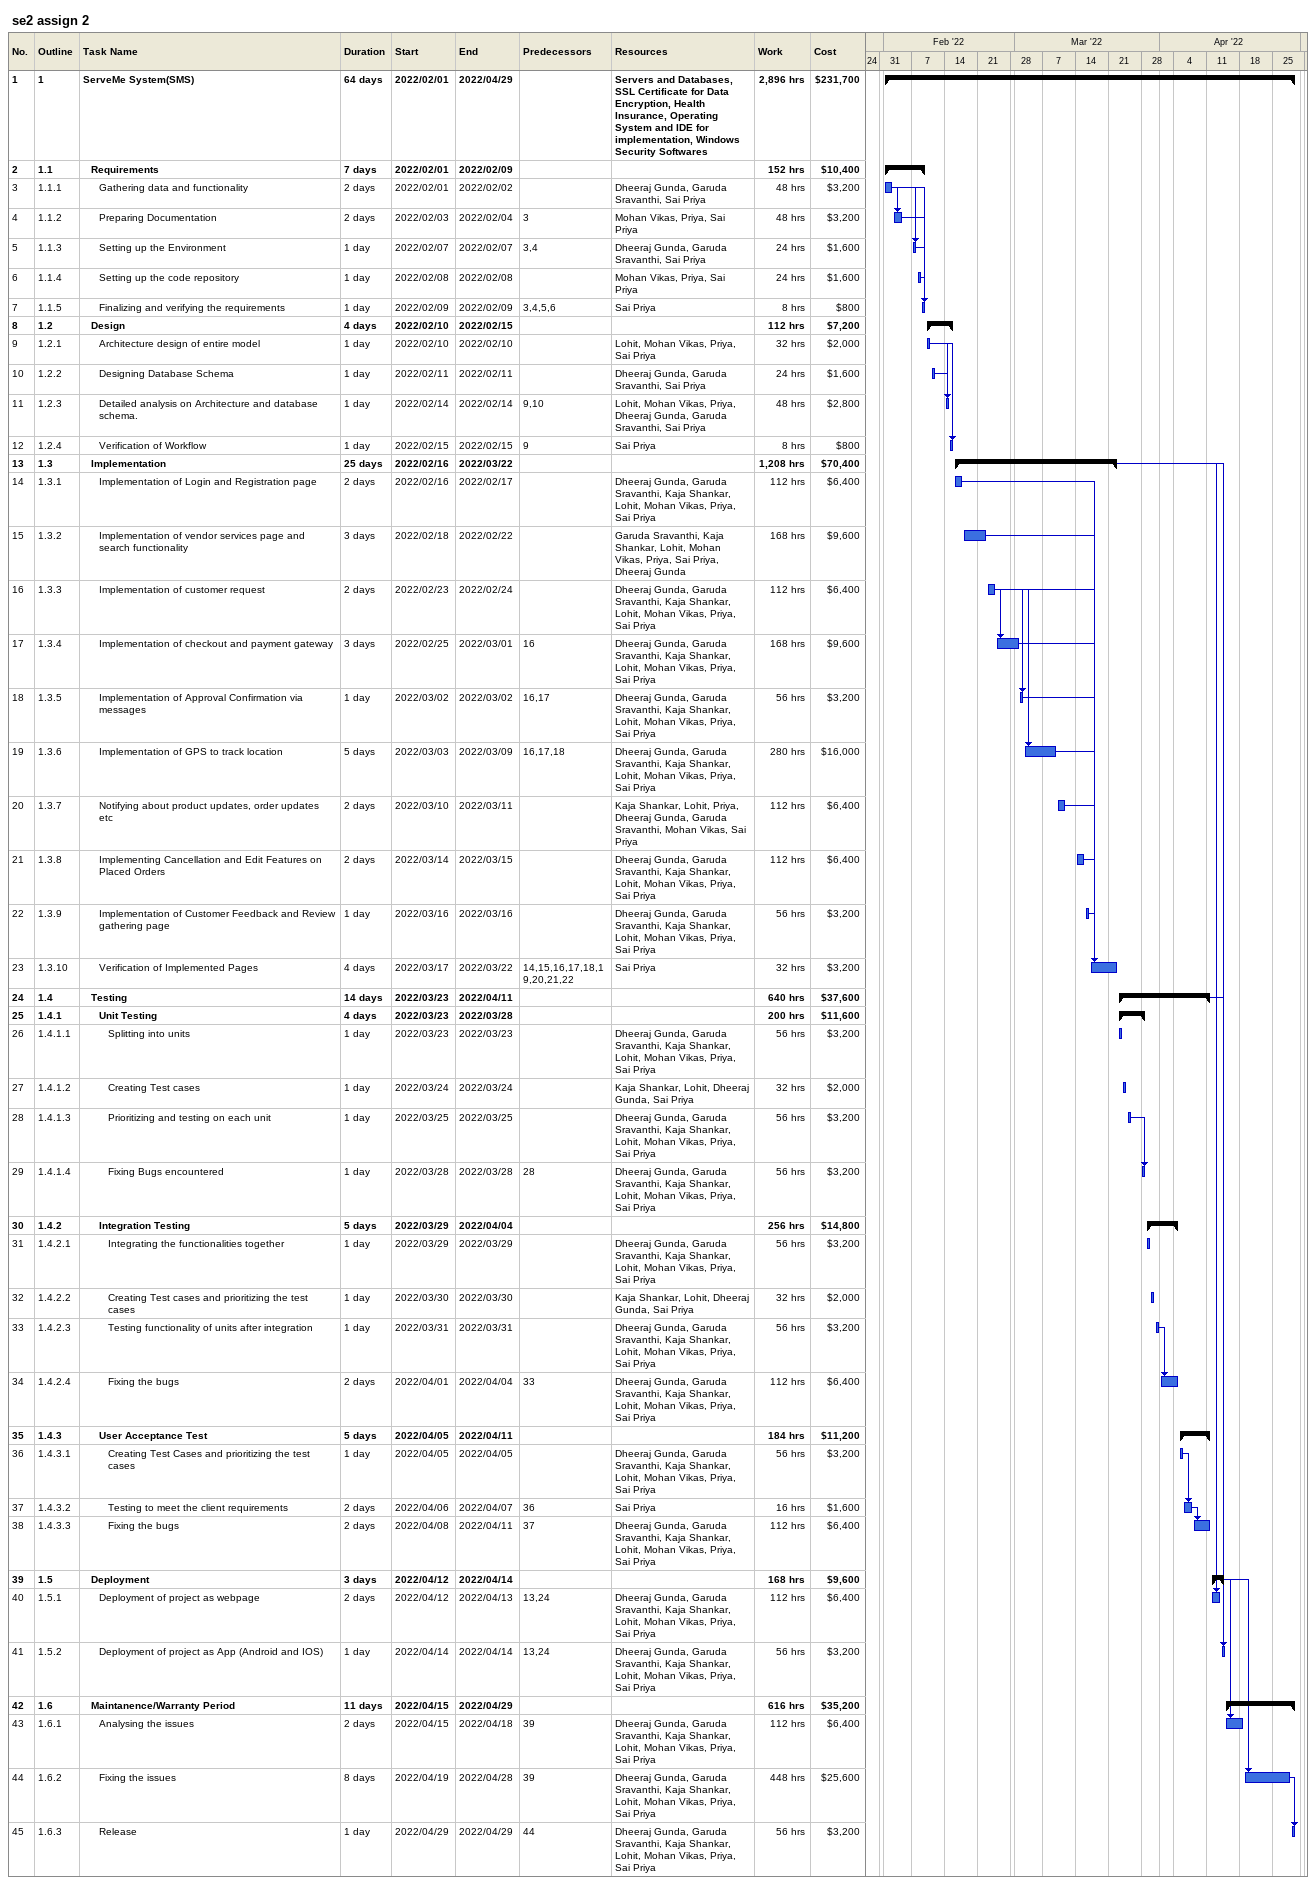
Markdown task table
se2 assign 2

| ID | WBS | Task | Duration | Start | Finish | Predecessors | Resources | Work (h) | Cost ($) |
|---|---|---|---|---|---|---|---|---|---|
| 1 | 1 | **ServeMe System(SMS)** | 64d | 2022-02-01 | 2022-04-29 |  | Servers and Databases, SSL Certificate for Data Encryption, Health Insurance, Operating System and IDE for implementation, Windows Security Softwares | 2896 | 231700 |
| 2 | 1.1 | **Requirements** | 7d | 2022-02-01 | 2022-02-09 |  |  | 152 | 10400 |
| 3 | 1.1.1 | Gathering data and functionality | 2d | 2022-02-01 | 2022-02-02 |  | Dheeraj Gunda, Garuda Sravanthi, Sai Priya | 48 | 3200 |
| 4 | 1.1.2 | Preparing Documentation | 2d | 2022-02-03 | 2022-02-04 | 3 | Mohan Vikas, Priya, Sai Priya | 48 | 3200 |
| 5 | 1.1.3 | Setting up the Environment | 1d | 2022-02-07 | 2022-02-07 | 3, 4 | Dheeraj Gunda, Garuda Sravanthi, Sai Priya | 24 | 1600 |
| 6 | 1.1.4 | Setting up the code repository | 1d | 2022-02-08 | 2022-02-08 |  | Mohan Vikas, Priya, Sai Priya | 24 | 1600 |
| 7 | 1.1.5 | Finalizing and verifying the requirements | 1d | 2022-02-09 | 2022-02-09 | 3, 4, 5, 6 | Sai Priya | 8 | 800 |
| 8 | 1.2 | **Design** | 4d | 2022-02-10 | 2022-02-15 |  |  | 112 | 7200 |
| 9 | 1.2.1 | Architecture design of entire model | 1d | 2022-02-10 | 2022-02-10 |  | Lohit, Mohan Vikas, Priya, Sai Priya | 32 | 2000 |
| 10 | 1.2.2 | Designing Database Schema | 1d | 2022-02-11 | 2022-02-11 |  | Dheeraj Gunda, Garuda Sravanthi, Sai Priya | 24 | 1600 |
| 11 | 1.2.3 | Detailed analysis on Architecture and database schema. | 1d | 2022-02-14 | 2022-02-14 | 9, 10 | Lohit, Mohan Vikas, Priya, Dheeraj Gunda, Garuda Sravanthi, Sai Priya | 48 | 2800 |
| 12 | 1.2.4 | Verification of Workflow | 1d | 2022-02-15 | 2022-02-15 | 9 | Sai Priya | 8 | 800 |
| 13 | 1.3 | **Implementation** | 25d | 2022-02-16 | 2022-03-22 |  |  | 1208 | 70400 |
| 14 | 1.3.1 | Implementation of Login and Registration page | 2d | 2022-02-16 | 2022-02-17 |  | Dheeraj Gunda, Garuda Sravanthi, Kaja Shankar, Lohit, Mohan Vikas, Priya, Sai Priya | 112 | 6400 |
| 15 | 1.3.2 | Implementation of vendor services page and search functionality | 3d | 2022-02-18 | 2022-02-22 |  | Garuda Sravanthi, Kaja Shankar, Lohit, Mohan Vikas, Priya, Sai Priya, Dheeraj Gunda | 168 | 9600 |
| 16 | 1.3.3 | Implementation of customer request | 2d | 2022-02-23 | 2022-02-24 |  | Dheeraj Gunda, Garuda Sravanthi, Kaja Shankar, Lohit, Mohan Vikas, Priya, Sai Priya | 112 | 6400 |
| 17 | 1.3.4 | Implementation of checkout and payment gateway | 3d | 2022-02-25 | 2022-03-01 | 16 | Dheeraj Gunda, Garuda Sravanthi, Kaja Shankar, Lohit, Mohan Vikas, Priya, Sai Priya | 168 | 9600 |
| 18 | 1.3.5 | Implementation of Approval Confirmation via messages | 1d | 2022-03-02 | 2022-03-02 | 16, 17 | Dheeraj Gunda, Garuda Sravanthi, Kaja Shankar, Lohit, Mohan Vikas, Priya, Sai Priya | 56 | 3200 |
| 19 | 1.3.6 | Implementation of GPS to track location | 5d | 2022-03-03 | 2022-03-09 | 16, 17, 18 | Dheeraj Gunda, Garuda Sravanthi, Kaja Shankar, Lohit, Mohan Vikas, Priya, Sai Priya | 280 | 16000 |
| 20 | 1.3.7 | Notifying about product updates, order updates etc | 2d | 2022-03-10 | 2022-03-11 |  | Kaja Shankar, Lohit, Priya, Dheeraj Gunda, Garuda Sravanthi, Mohan Vikas, Sai Priya | 112 | 6400 |
| 21 | 1.3.8 | Implementing Cancellation and Edit Features on Placed Orders | 2d | 2022-03-14 | 2022-03-15 |  | Dheeraj Gunda, Garuda Sravanthi, Kaja Shankar, Lohit, Mohan Vikas, Priya, Sai Priya | 112 | 6400 |
| 22 | 1.3.9 | Implementation of Customer Feedback and Review gathering page | 1d | 2022-03-16 | 2022-03-16 |  | Dheeraj Gunda, Garuda Sravanthi, Kaja Shankar, Lohit, Mohan Vikas, Priya, Sai Priya | 56 | 3200 |
| 23 | 1.3.10 | Verification of Implemented Pages | 4d | 2022-03-17 | 2022-03-22 | 14, 15, 16, 17, 18, 19, 20, 21, 22 | Sai Priya | 32 | 3200 |
| 24 | 1.4 | **Testing** | 14d | 2022-03-23 | 2022-04-11 |  |  | 640 | 37600 |
| 25 | 1.4.1 | **Unit Testing** | 4d | 2022-03-23 | 2022-03-28 |  |  | 200 | 11600 |
| 26 | 1.4.1.1 | Splitting into units | 1d | 2022-03-23 | 2022-03-23 |  | Dheeraj Gunda, Garuda Sravanthi, Kaja Shankar, Lohit, Mohan Vikas, Priya, Sai Priya | 56 | 3200 |
| 27 | 1.4.1.2 | Creating Test cases | 1d | 2022-03-24 | 2022-03-24 |  | Kaja Shankar, Lohit, Dheeraj Gunda, Sai Priya | 32 | 2000 |
| 28 | 1.4.1.3 | Prioritizing and testing on each unit | 1d | 2022-03-25 | 2022-03-25 |  | Dheeraj Gunda, Garuda Sravanthi, Kaja Shankar, Lohit, Mohan Vikas, Priya, Sai Priya | 56 | 3200 |
| 29 | 1.4.1.4 | Fixing Bugs encountered | 1d | 2022-03-28 | 2022-03-28 | 28 | Dheeraj Gunda, Garuda Sravanthi, Kaja Shankar, Lohit, Mohan Vikas, Priya, Sai Priya | 56 | 3200 |
| 30 | 1.4.2 | **Integration Testing** | 5d | 2022-03-29 | 2022-04-04 |  |  | 256 | 14800 |
| 31 | 1.4.2.1 | Integrating the functionalities together | 1d | 2022-03-29 | 2022-03-29 |  | Dheeraj Gunda, Garuda Sravanthi, Kaja Shankar, Lohit, Mohan Vikas, Priya, Sai Priya | 56 | 3200 |
| 32 | 1.4.2.2 | Creating Test cases and prioritizing the test cases | 1d | 2022-03-30 | 2022-03-30 |  | Kaja Shankar, Lohit, Dheeraj Gunda, Sai Priya | 32 | 2000 |
| 33 | 1.4.2.3 | Testing functionality of units after integration | 1d | 2022-03-31 | 2022-03-31 |  | Dheeraj Gunda, Garuda Sravanthi, Kaja Shankar, Lohit, Mohan Vikas, Priya, Sai Priya | 56 | 3200 |
| 34 | 1.4.2.4 | Fixing the bugs | 2d | 2022-04-01 | 2022-04-04 | 33 | Dheeraj Gunda, Garuda Sravanthi, Kaja Shankar, Lohit, Mohan Vikas, Priya, Sai Priya | 112 | 6400 |
| 35 | 1.4.3 | **User Acceptance Test** | 5d | 2022-04-05 | 2022-04-11 |  |  | 184 | 11200 |
| 36 | 1.4.3.1 | Creating Test Cases and prioritizing the test cases | 1d | 2022-04-05 | 2022-04-05 |  | Dheeraj Gunda, Garuda Sravanthi, Kaja Shankar, Lohit, Mohan Vikas, Priya, Sai Priya | 56 | 3200 |
| 37 | 1.4.3.2 | Testing to meet the client requirements | 2d | 2022-04-06 | 2022-04-07 | 36 | Sai Priya | 16 | 1600 |
| 38 | 1.4.3.3 | Fixing the bugs | 2d | 2022-04-08 | 2022-04-11 | 37 | Dheeraj Gunda, Garuda Sravanthi, Kaja Shankar, Lohit, Mohan Vikas, Priya, Sai Priya | 112 | 6400 |
| 39 | 1.5 | **Deployment** | 3d | 2022-04-12 | 2022-04-14 |  |  | 168 | 9600 |
| 40 | 1.5.1 | Deployment of project as webpage | 2d | 2022-04-12 | 2022-04-13 | 13, 24 | Dheeraj Gunda, Garuda Sravanthi, Kaja Shankar, Lohit, Mohan Vikas, Priya, Sai Priya | 112 | 6400 |
| 41 | 1.5.2 | Deployment of project as App (Android and IOS) | 1d | 2022-04-14 | 2022-04-14 | 13, 24 | Dheeraj Gunda, Garuda Sravanthi, Kaja Shankar, Lohit, Mohan Vikas, Priya, Sai Priya | 56 | 3200 |
| 42 | 1.6 | **Maintanence/Warranty Period** | 11d | 2022-04-15 | 2022-04-29 |  |  | 616 | 35200 |
| 43 | 1.6.1 | Analysing the issues | 2d | 2022-04-15 | 2022-04-18 | 39 | Dheeraj Gunda, Garuda Sravanthi, Kaja Shankar, Lohit, Mohan Vikas, Priya, Sai Priya | 112 | 6400 |
| 44 | 1.6.2 | Fixing the issues | 8d | 2022-04-19 | 2022-04-28 | 39 | Dheeraj Gunda, Garuda Sravanthi, Kaja Shankar, Lohit, Mohan Vikas, Priya, Sai Priya | 448 | 25600 |
| 45 | 1.6.3 | Release | 1d | 2022-04-29 | 2022-04-29 | 44 | Dheeraj Gunda, Garuda Sravanthi, Kaja Shankar, Lohit, Mohan Vikas, Priya, Sai Priya | 56 | 3200 |
